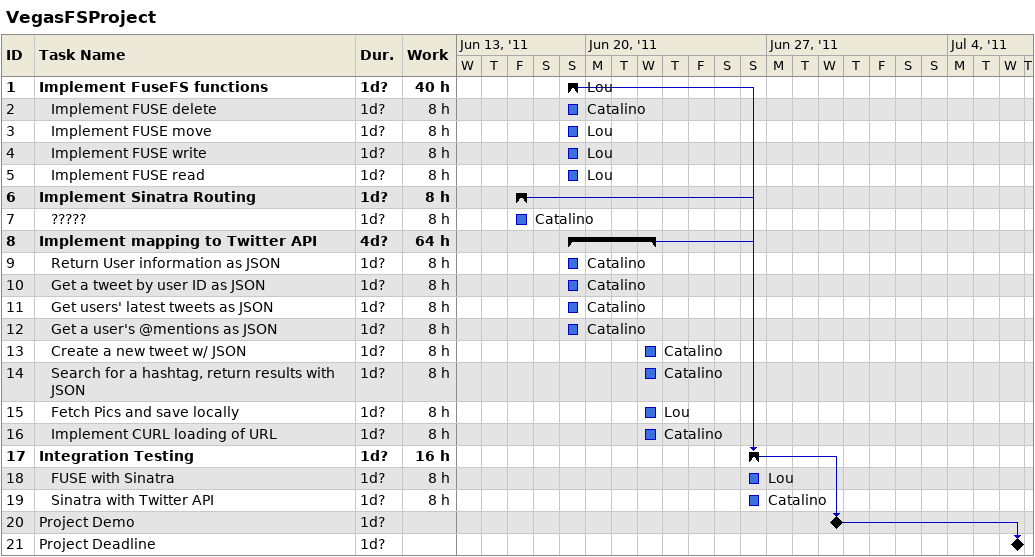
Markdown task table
VegasFSProject

| ID | Level | Task | Duration | Start | Finish | Predecessors | Resources | Work (h) |
|---|---|---|---|---|---|---|---|---|
| 1 | 1 | **Implement FuseFS functions** | 1d? | 2011-06-19 | 2011-06-19 |  | Lou | 40 |
| 2 | 2 | Implement FUSE delete | 1d? | 2011-06-19 | 2011-06-19 |  | Catalino | 8 |
| 3 | 2 | Implement FUSE move | 1d? | 2011-06-19 | 2011-06-19 |  | Lou | 8 |
| 4 | 2 | Implement FUSE write | 1d? | 2011-06-19 | 2011-06-19 |  | Lou | 8 |
| 5 | 2 | Implement FUSE read | 1d? | 2011-06-19 | 2011-06-19 |  | Lou | 8 |
| 6 | 1 | **Implement Sinatra Routing** | 1d? | 2011-06-17 | 2011-06-17 |  |  | 8 |
| 7 | 2 | ????? | 1d? | 2011-06-17 | 2011-06-17 |  | Catalino | 8 |
| 8 | 1 | **Implement mapping to Twitter API** | 4d? | 2011-06-19 | 2011-06-22 |  |  | 64 |
| 9 | 2 | Return User information as JSON | 1d? | 2011-06-19 | 2011-06-19 |  | Catalino | 8 |
| 10 | 2 | Get a tweet by user ID as JSON | 1d? | 2011-06-19 | 2011-06-19 |  | Catalino | 8 |
| 11 | 2 | Get users' latest tweets as JSON | 1d? | 2011-06-19 | 2011-06-19 |  | Catalino | 8 |
| 12 | 2 | Get a user's @mentions as JSON | 1d? | 2011-06-19 | 2011-06-19 |  | Catalino | 8 |
| 13 | 2 | Create a new tweet w/ JSON | 1d? | 2011-06-22 | 2011-06-22 |  | Catalino | 8 |
| 14 | 2 | Search for a hashtag, return results with JSON | 1d? | 2011-06-22 | 2011-06-22 |  | Catalino | 8 |
| 15 | 2 | Fetch Pics and save locally | 1d? | 2011-06-22 | 2011-06-22 |  | Lou | 8 |
| 16 | 2 | Implement CURL loading of URL | 1d? | 2011-06-22 | 2011-06-22 |  | Catalino | 8 |
| 17 | 1 | **Integration Testing** | 1d? | 2011-06-26 | 2011-06-26 | 1, 6, 8 |  | 16 |
| 18 | 2 | FUSE with Sinatra | 1d? | 2011-06-26 | 2011-06-26 |  | Lou | 8 |
| 19 | 2 | Sinatra with Twitter API | 1d? | 2011-06-26 | 2011-06-26 |  | Catalino | 8 |
| 20 | 1 | Project Demo | 1d? | 2011-06-29 | 2011-06-29 | 17 |  |  |
| 21 | 1 | Project Deadline | 1d? | 2011-07-06 | 2011-07-06 | 20 |  |  |
